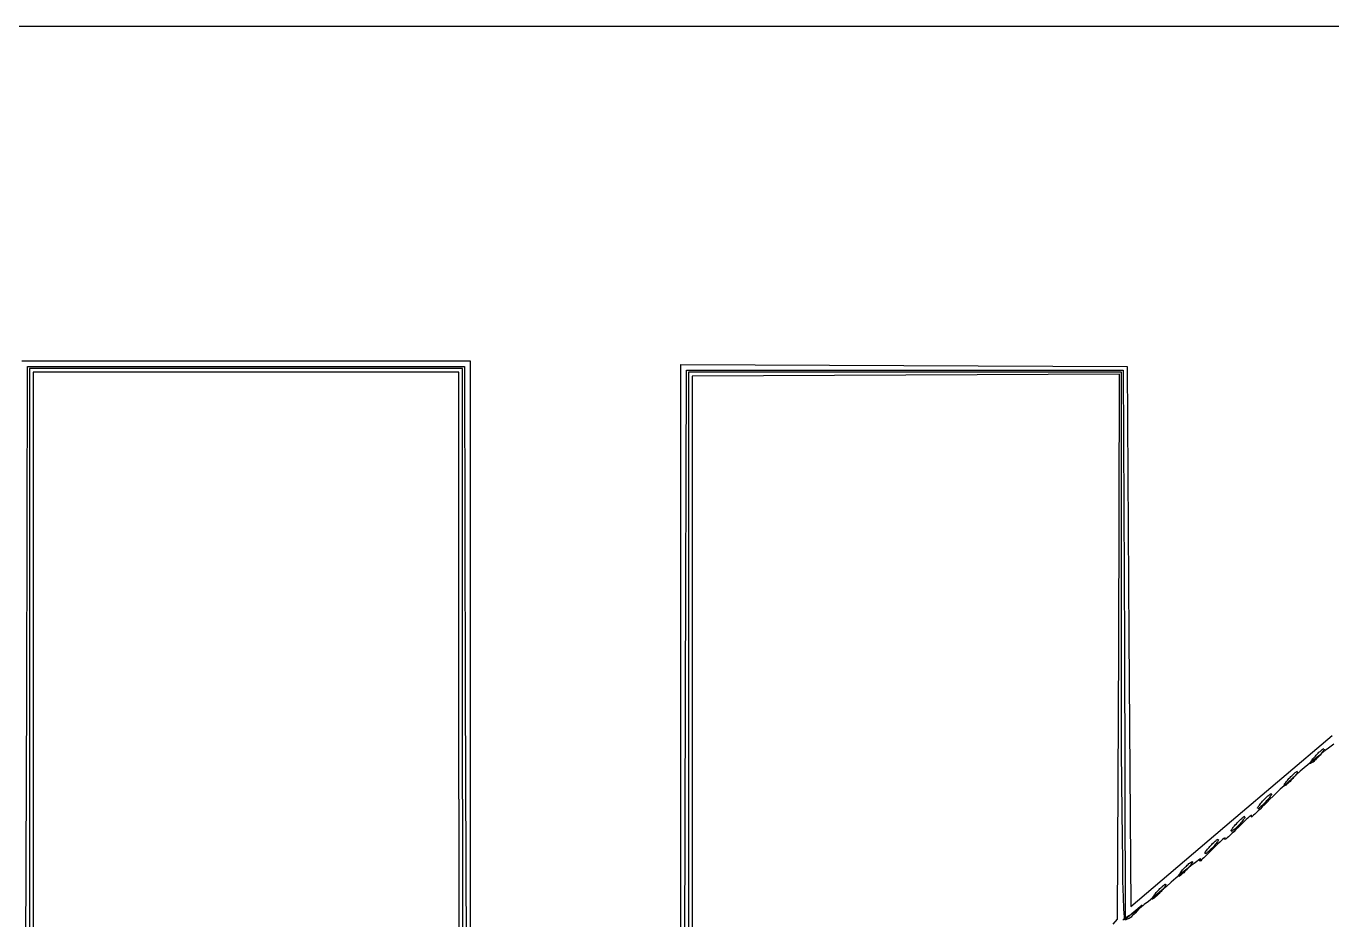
# Model space of a CAD drawing. Extents: x -125 to 152, y -90 to 100.
# Drawn here: x 136.8 to 141.84, y -59.71 to -56.26 of the extents above; entities that cross this region are included whole.
import ezdxf

# ---------------------------------------------------------------- set-up
doc = ezdxf.new("R2010")
doc.units = 0

msp = doc.modelspace()

# ---------------------------------------------------------------- linework, layer by layer
for p, q in [((41.7435, -56.2582), (149.7437, -56.2582)), ((136.7874, -57.5507), (137.6531, -57.5507)), ((137.6531, -57.5507), (138.5177, -57.5507)), ((138.5177, -57.5507), (138.5177, -58.815)), ((136.8062, -58.8333), (136.8093, -57.5726)), ((136.8093, -57.5726), (137.6531, -57.5726)), ((137.6531, -57.5796), (136.8166, -57.5796)), ((136.8166, -57.5796), (136.8166, -59.2435)), ((137.6531, -57.5942), (136.8312, -57.5942)), ((136.8312, -57.5942), (136.8312, -59.2435)), ((137.6531, -57.5726), (138.4958, -57.5726)), ((138.4885, -57.5796), (137.6531, -57.5796)), ((138.4739, -57.5942), (137.6531, -57.5942)), ((138.4739, -59.2435), (138.4739, -57.5942)), ((138.4885, -59.2435), (138.4885, -57.5796)), ((138.4958, -57.5726), (138.4989, -58.8333)), ((139.3312, -58.8222), (139.3312, -57.565)), ((139.3312, -57.565), (140.1916, -57.5688)), ((139.3489, -58.8406), (139.3531, -57.5872)), ((139.3531, -57.5872), (140.1958, -57.5872)), ((140.1958, -57.5942), (139.3604, -57.5942)), ((139.3604, -57.5942), (139.3604, -59.2643)), ((140.1989, -57.6055), (139.3749, -57.6092)), ((140.1916, -57.5688), (141.0531, -57.5724)), ((140.1958, -57.5872), (141.0385, -57.5872)), ((141.0312, -57.5942), (140.1958, -57.5942)), ((141.0239, -57.6015), (140.1989, -57.6055)), ((141.0208, -58.6539), (141.0239, -57.6015)), ((141.0312, -58.6469), (141.0312, -57.5942)), ((141.0385, -57.5872), (141.0427, -58.6466)), ((141.0531, -57.5724), (141.0604, -58.6149)), ((139.3749, -57.6092), (139.3749, -59.2656)), ((141.0604, -58.6149), (141.0677, -59.6573)), ((141.0166, -59.7061), (141.0208, -58.6539)), ((141.0312, -58.7893), (141.0312, -58.6469)), ((141.0427, -58.6466), (141.0458, -59.7059)), ((138.5177, -58.815), (138.5177, -60.0794)), ((141.0322, -58.9261), (141.0312, -58.7893)), ((136.802, -60.094), (136.8062, -58.8333)), ((138.4989, -58.8333), (138.5031, -60.094)), ((139.3312, -60.0794), (139.3312, -58.8222)), ((139.3458, -60.094), (139.3489, -58.8406)), ((141.0322, -59.0563), (141.0322, -58.9261)), ((141.4562, -59.327), (141.8447, -58.9966)), ((141.0333, -59.1782), (141.0322, -59.0563)), ((141.7833, -59.0726), (141.7874, -59.0689)), ((141.7874, -59.0689), (141.7906, -59.0652)), ((141.7906, -59.0652), (141.7937, -59.0619)), ((141.8051, -59.0651), (141.7927, -59.0756)), ((141.7937, -59.0619), (141.7979, -59.0588)), ((141.7979, -59.0588), (141.801, -59.0559)), ((141.801, -59.0687), (141.7979, -59.0726)), ((141.801, -59.0559), (141.8031, -59.0534)), ((141.8041, -59.0651), (141.801, -59.0687)), ((141.8031, -59.0534), (141.8062, -59.0514)), ((141.8062, -59.0618), (141.8041, -59.0651)), ((141.8177, -59.0552), (141.8051, -59.0651)), ((141.8062, -59.0514), (141.8083, -59.0497)), ((141.8093, -59.0586), (141.8062, -59.0618)), ((141.8083, -59.0497), (141.8104, -59.0483)), ((141.8104, -59.0559), (141.8093, -59.0586)), ((141.8104, -59.0483), (141.8124, -59.0476)), ((141.8124, -59.0534), (141.8104, -59.0559)), ((141.8124, -59.0476), (141.8124, -59.0476)), ((141.8135, -59.0514), (141.8124, -59.0534)), ((141.8145, -59.0497), (141.8135, -59.0514)), ((141.8301, -59.046), (141.8177, -59.0552)), ((141.8406, -59.0379), (141.8301, -59.046)), ((141.851, -59.0307), (141.8406, -59.0379)), ((141.751, -59.11), (141.7364, -59.1224)), ((141.7645, -59.0982), (141.751, -59.11)), ((141.7593, -59.1045), (141.7603, -59.1032)), ((141.7603, -59.1016), (141.7614, -59.0995)), ((141.7603, -59.1032), (141.7603, -59.1016)), ((141.7625, -59.1054), (141.7603, -59.1056)), ((141.7614, -59.0995), (141.7635, -59.0971)), ((141.7635, -59.0971), (141.7656, -59.0943)), ((141.7656, -59.1033), (141.7635, -59.1046)), ((141.7635, -59.1046), (141.7635, -59.1046)), ((141.7791, -59.0867), (141.7645, -59.0982)), ((141.7656, -59.0943), (141.7676, -59.0911)), ((141.7676, -59.1017), (141.7656, -59.1033)), ((141.7676, -59.0911), (141.7697, -59.0878)), ((141.7708, -59.0995), (141.7676, -59.1017)), ((141.7697, -59.0878), (141.7729, -59.0842)), ((141.7739, -59.097), (141.7708, -59.0995)), ((141.7729, -59.0842), (141.776, -59.0803)), ((141.777, -59.0942), (141.7739, -59.097)), ((141.776, -59.0803), (141.7802, -59.0764)), ((141.7802, -59.0911), (141.777, -59.0942)), ((141.7927, -59.0756), (141.7791, -59.0867)), ((141.7802, -59.0765), (141.7833, -59.0726)), ((141.7833, -59.0877), (141.7802, -59.0911)), ((141.7874, -59.0842), (141.7833, -59.0877)), ((141.7906, -59.0804), (141.7874, -59.0842)), ((141.7947, -59.0765), (141.7906, -59.0804)), ((141.7979, -59.0726), (141.7947, -59.0766)), ((141.6718, -59.1714), (141.675, -59.1675)), ((141.6906, -59.1629), (141.675, -59.177)), ((141.675, -59.1675), (141.6781, -59.1635)), ((141.6781, -59.1636), (141.6822, -59.1598)), ((141.6822, -59.1598), (141.6854, -59.1559)), ((141.6854, -59.1559), (141.6885, -59.1524)), ((141.6895, -59.1676), (141.6854, -59.1714)), ((141.6885, -59.1524), (141.6927, -59.1491)), ((141.6927, -59.1636), (141.6895, -59.1676)), ((141.7062, -59.149), (141.6906, -59.1629)), ((141.6927, -59.1491), (141.6958, -59.1459)), ((141.6958, -59.1598), (141.6927, -59.1637)), ((141.6958, -59.1459), (141.6989, -59.1431)), ((141.6989, -59.1559), (141.6958, -59.1598)), ((141.6989, -59.1431), (141.702, -59.1406)), ((141.702, -59.1523), (141.6989, -59.1559)), ((141.702, -59.1406), (141.7041, -59.1385)), ((141.7051, -59.149), (141.702, -59.1523)), ((141.7041, -59.1385), (141.7072, -59.1368)), ((141.7072, -59.1458), (141.7051, -59.149)), ((141.7218, -59.1354), (141.7062, -59.149)), ((141.7072, -59.1368), (141.7083, -59.1355)), ((141.7093, -59.143), (141.7072, -59.1458)), ((141.7083, -59.1355), (141.7104, -59.1348)), ((141.7104, -59.1406), (141.7093, -59.143)), ((141.7104, -59.1348), (141.7104, -59.1348)), ((141.7114, -59.1385), (141.7104, -59.1406)), ((141.7124, -59.1369), (141.7114, -59.1385)), ((141.7364, -59.1224), (141.7218, -59.1354)), ((141.0343, -59.2907), (141.0333, -59.1782)), ((141.6302, -59.2183), (141.6166, -59.2311)), ((141.6447, -59.2049), (141.6302, -59.2183)), ((141.6593, -59.191), (141.6447, -59.2049)), ((141.6583, -59.1904), (141.6593, -59.1888)), ((141.675, -59.177), (141.6593, -59.191)), ((141.6593, -59.1888), (141.6604, -59.1867)), ((141.6604, -59.1867), (141.6614, -59.1843)), ((141.6614, -59.1843), (141.6635, -59.1815)), ((141.6635, -59.1905), (141.6614, -59.1918)), ((141.6614, -59.1918), (141.6614, -59.1918)), ((141.6635, -59.1815), (141.6656, -59.1783)), ((141.6666, -59.1888), (141.6635, -59.1905)), ((141.6656, -59.1783), (141.6687, -59.175)), ((141.6687, -59.1867), (141.6666, -59.1888)), ((141.6687, -59.175), (141.6718, -59.1714)), ((141.6718, -59.1842), (141.6687, -59.1867)), ((141.675, -59.1814), (141.6718, -59.1842)), ((141.6781, -59.1782), (141.675, -59.1814)), ((141.6822, -59.1749), (141.6781, -59.1782)), ((141.6854, -59.1714), (141.6822, -59.1749)), ((136.8166, -59.2435), (136.8166, -60.9076)), ((136.8312, -59.2435), (136.8312, -60.893)), ((138.4739, -59.2435), (138.4739, -60.893)), ((138.4885, -59.2435), (138.4885, -60.9076)), ((139.3604, -59.2643), (139.3604, -60.9344)), ((139.3749, -59.2656), (139.3749, -60.9222)), ((141.5583, -59.2739), (141.5604, -59.2715)), ((141.5604, -59.2715), (141.5614, -59.2686)), ((141.5614, -59.2686), (141.5645, -59.2655)), ((141.5645, -59.2655), (141.5666, -59.2622)), ((141.5666, -59.2622), (141.5697, -59.2585)), ((141.5697, -59.2714), (141.5677, -59.2739)), ((141.5697, -59.2585), (141.5728, -59.2548)), ((141.5728, -59.2685), (141.5697, -59.2714)), ((141.5728, -59.2548), (141.576, -59.2507)), ((141.577, -59.2655), (141.5728, -59.2685)), ((141.5833, -59.2642), (141.575, -59.273)), ((141.576, -59.2508), (141.5801, -59.247)), ((141.5801, -59.2621), (141.577, -59.2655)), ((141.5801, -59.247), (141.5833, -59.2432)), ((141.5833, -59.2585), (141.5801, -59.2621)), ((141.5833, -59.2432), (141.5874, -59.2396)), ((141.5937, -59.2542), (141.5833, -59.2642)), ((141.5874, -59.2548), (141.5833, -59.2585)), ((141.5874, -59.2396), (141.5906, -59.2363)), ((141.5906, -59.2508), (141.5874, -59.2548)), ((141.5906, -59.2363), (141.5937, -59.2331)), ((141.5947, -59.247), (141.5906, -59.2509)), ((141.5937, -59.2331), (141.5968, -59.2303)), ((141.6041, -59.2431), (141.5937, -59.2542)), ((141.5979, -59.2431), (141.5947, -59.247)), ((141.5968, -59.2303), (141.5999, -59.2278)), ((141.601, -59.2396), (141.5979, -59.2431)), ((141.5999, -59.2278), (141.6031, -59.2257)), ((141.6031, -59.2361), (141.601, -59.2396)), ((141.6031, -59.2257), (141.6052, -59.2241)), ((141.6052, -59.2331), (141.6031, -59.2361)), ((141.6166, -59.2311), (141.6041, -59.2431)), ((141.6052, -59.2241), (141.6072, -59.2227)), ((141.6072, -59.2303), (141.6052, -59.2331)), ((141.6072, -59.2227), (141.6072, -59.2227)), ((141.6093, -59.2278), (141.6072, -59.2303)), ((141.6083, -59.222), (141.6104, -59.2217)), ((141.6104, -59.2257), (141.6093, -59.2278)), ((141.6114, -59.2228), (141.6104, -59.2241)), ((141.6104, -59.2241), (141.6104, -59.2257)), ((141.0354, -59.3926), (141.0343, -59.2907)), ((141.4885, -59.3234), (141.4926, -59.3203)), ((141.4926, -59.3203), (141.4958, -59.3175)), ((141.4958, -59.3175), (141.4979, -59.315)), ((141.4979, -59.315), (141.501, -59.3129)), ((141.501, -59.3129), (141.5031, -59.3111)), ((141.5041, -59.3203), (141.501, -59.3233)), ((141.5031, -59.3111), (141.5052, -59.3099)), ((141.5052, -59.3175), (141.5041, -59.3203)), ((141.5052, -59.3099), (141.5072, -59.3092)), ((141.5072, -59.315), (141.5052, -59.3175)), ((141.5125, -59.3215), (141.5062, -59.3278)), ((141.5072, -59.3092), (141.5072, -59.3092)), ((141.5083, -59.3129), (141.5072, -59.315)), ((141.5093, -59.3112), (141.5083, -59.3129)), ((141.5187, -59.3159), (141.5125, -59.3215)), ((141.5239, -59.3115), (141.5187, -59.3159)), ((141.5281, -59.308), (141.5239, -59.3115)), ((141.5312, -59.3056), (141.5281, -59.308)), ((141.5333, -59.3045), (141.5312, -59.3056)), ((141.5312, -59.3107), (141.5333, -59.3082)), ((141.5343, -59.3107), (141.5322, -59.312)), ((141.5322, -59.312), (141.5322, -59.312)), ((141.5333, -59.3082), (141.5343, -59.3057)), ((141.5343, -59.3057), (141.5343, -59.3057)), ((141.5374, -59.3083), (141.5343, -59.3107)), ((141.5416, -59.3049), (141.5374, -59.3083)), ((141.5468, -59.3003), (141.5416, -59.3049)), ((141.5531, -59.2949), (141.5468, -59.3003)), ((141.5593, -59.2884), (141.5531, -59.2949)), ((141.5562, -59.2776), (141.5572, -59.2759)), ((141.5572, -59.2759), (141.5583, -59.2739)), ((141.5604, -59.279), (141.5583, -59.2798)), ((141.5583, -59.2798), (141.5583, -59.2798)), ((141.5666, -59.2811), (141.5593, -59.2884)), ((141.5624, -59.2777), (141.5604, -59.279)), ((141.5645, -59.276), (141.5624, -59.2777)), ((141.5677, -59.2739), (141.5645, -59.276)), ((141.575, -59.273), (141.5666, -59.2811)), ((141.0677, -59.6573), (141.4562, -59.327)), ((141.4541, -59.3661), (141.4551, -59.3649)), ((141.4551, -59.3631), (141.4562, -59.3611)), ((141.4551, -59.3649), (141.4551, -59.3631)), ((141.4572, -59.367), (141.4551, -59.3672)), ((141.4562, -59.3611), (141.4583, -59.3586)), ((141.4656, -59.3688), (141.4572, -59.376)), ((141.4583, -59.3586), (141.4604, -59.3558)), ((141.4604, -59.3649), (141.4583, -59.3661)), ((141.4583, -59.3661), (141.4583, -59.3661)), ((141.4604, -59.3558), (141.4624, -59.3527)), ((141.4624, -59.3631), (141.4604, -59.3649)), ((141.4624, -59.3527), (141.4645, -59.3494)), ((141.4656, -59.361), (141.4624, -59.3631)), ((141.4645, -59.3494), (141.4677, -59.3457)), ((141.4687, -59.3585), (141.4656, -59.361)), ((141.4729, -59.3607), (141.4656, -59.3688)), ((141.4677, -59.3457), (141.4708, -59.342)), ((141.4718, -59.3557), (141.4687, -59.3585)), ((141.4708, -59.342), (141.4749, -59.338)), ((141.4749, -59.3526), (141.4718, -59.3557)), ((141.4822, -59.3519), (141.4729, -59.3607)), ((141.4749, -59.338), (141.4781, -59.3342)), ((141.4781, -59.3493), (141.4749, -59.3526)), ((141.4781, -59.3342), (141.4822, -59.3303)), ((141.4822, -59.3457), (141.4781, -59.3493)), ((141.4822, -59.3303), (141.4854, -59.3268)), ((141.4854, -59.342), (141.4822, -59.3457)), ((141.4906, -59.343), (141.4822, -59.3519)), ((141.4854, -59.3268), (141.4885, -59.3234)), ((141.4895, -59.338), (141.4854, -59.342)), ((141.4926, -59.3342), (141.4895, -59.3381)), ((141.4989, -59.335), (141.4906, -59.343)), ((141.4958, -59.3303), (141.4926, -59.3342)), ((141.4989, -59.3268), (141.4958, -59.3303)), ((141.501, -59.3233), (141.4989, -59.3268)), ((141.5062, -59.3278), (141.4989, -59.335)), ((141.0364, -59.4825), (141.0354, -59.3926)), ((141.3729, -59.4252), (141.377, -59.4214)), ((141.377, -59.4214), (141.3802, -59.4176)), ((141.3802, -59.4176), (141.3833, -59.414)), ((141.3833, -59.414), (141.3875, -59.4106)), ((141.3875, -59.4106), (141.3906, -59.4075)), ((141.3906, -59.4214), (141.3875, -59.4253)), ((141.3968, -59.4223), (141.3885, -59.4303)), ((141.3906, -59.4075), (141.3937, -59.4047)), ((141.3937, -59.4175), (141.3906, -59.4214)), ((141.3937, -59.4047), (141.3968, -59.4022)), ((141.3968, -59.414), (141.3937, -59.4175)), ((141.3968, -59.4022), (141.3989, -59.4001)), ((141.3999, -59.4105), (141.3968, -59.414)), ((141.4041, -59.415), (141.3968, -59.4223)), ((141.3989, -59.4001), (141.402, -59.3984)), ((141.402, -59.4075), (141.3999, -59.4105)), ((141.402, -59.3984), (141.4041, -59.3972)), ((141.4041, -59.4047), (141.402, -59.4075)), ((141.4041, -59.3972), (141.4041, -59.3972)), ((141.4052, -59.4022), (141.4041, -59.4047)), ((141.4114, -59.4087), (141.4041, -59.415)), ((141.4062, -59.4001), (141.4052, -59.4022)), ((141.4072, -59.3984), (141.4062, -59.4001)), ((141.4166, -59.4032), (141.4114, -59.4087)), ((141.4218, -59.3989), (141.4166, -59.4032)), ((141.426, -59.3954), (141.4218, -59.3989)), ((141.4291, -59.393), (141.426, -59.3954)), ((141.4312, -59.3919), (141.4291, -59.393)), ((141.4291, -59.3992), (141.4301, -59.3979)), ((141.4301, -59.3979), (141.4312, -59.3954)), ((141.4322, -59.398), (141.4301, -59.3992)), ((141.4301, -59.3992), (141.4301, -59.3992)), ((141.4312, -59.3954), (141.4322, -59.393)), ((141.4322, -59.393), (141.4322, -59.393)), ((141.4354, -59.3957), (141.4322, -59.398)), ((141.4395, -59.3923), (141.4354, -59.3957)), ((141.4447, -59.3878), (141.4395, -59.3923)), ((141.451, -59.3824), (141.4447, -59.3878)), ((141.4572, -59.376), (141.451, -59.3824)), ((141.3499, -59.4689), (141.3447, -59.4739)), ((141.3562, -59.4628), (141.3499, -59.4689)), ((141.3531, -59.4521), (141.3541, -59.4503)), ((141.3541, -59.4503), (141.3552, -59.4482)), ((141.3552, -59.4482), (141.3562, -59.4458)), ((141.3572, -59.4533), (141.3552, -59.4541)), ((141.3552, -59.4541), (141.3552, -59.4541)), ((141.3562, -59.4458), (141.3583, -59.443)), ((141.3635, -59.4558), (141.3562, -59.4628)), ((141.3583, -59.4521), (141.3572, -59.4533)), ((141.3583, -59.443), (141.3604, -59.4399)), ((141.3614, -59.4503), (141.3583, -59.4521)), ((141.3604, -59.4399), (141.3635, -59.4366)), ((141.3635, -59.4482), (141.3614, -59.4503)), ((141.3635, -59.4366), (141.3666, -59.4329)), ((141.3666, -59.4457), (141.3635, -59.4482)), ((141.3718, -59.4479), (141.3635, -59.4558)), ((141.3666, -59.4329), (141.3697, -59.4292)), ((141.3697, -59.4429), (141.3666, -59.4457)), ((141.3697, -59.4292), (141.3729, -59.4251)), ((141.3729, -59.4398), (141.3697, -59.4429)), ((141.3802, -59.4391), (141.3718, -59.4479)), ((141.377, -59.4365), (141.3729, -59.4398)), ((141.3802, -59.4329), (141.377, -59.4365)), ((141.3843, -59.4292), (141.3802, -59.4329)), ((141.3885, -59.4303), (141.3802, -59.4391)), ((141.3875, -59.4252), (141.3843, -59.4292)), ((141.0374, -59.5592), (141.0364, -59.4825)), ((141.2739, -59.5214), (141.2583, -59.5343)), ((141.2614, -59.5238), (141.2645, -59.5201)), ((141.2645, -59.5201), (141.2676, -59.5164)), ((141.2676, -59.5164), (141.2708, -59.5124)), ((141.2708, -59.5125), (141.2749, -59.5085)), ((141.2885, -59.5096), (141.2739, -59.5214)), ((141.2749, -59.5085), (141.2781, -59.5048)), ((141.2781, -59.5201), (141.2749, -59.5238)), ((141.2781, -59.5048), (141.2822, -59.5013)), ((141.2822, -59.5164), (141.2781, -59.5201)), ((141.2822, -59.5013), (141.2854, -59.4978)), ((141.2854, -59.5125), (141.2822, -59.5164)), ((141.2854, -59.4978), (141.2885, -59.4947)), ((141.2895, -59.5085), (141.2854, -59.5125)), ((141.2885, -59.4947), (141.2916, -59.4919)), ((141.301, -59.4994), (141.2885, -59.5096)), ((141.2927, -59.5047), (141.2895, -59.5085)), ((141.2916, -59.4919), (141.2947, -59.4895)), ((141.2958, -59.5011), (141.2927, -59.5047)), ((141.2947, -59.4895), (141.2979, -59.4873)), ((141.2979, -59.4977), (141.2958, -59.5011)), ((141.2979, -59.4873), (141.3, -59.4856)), ((141.3, -59.4947), (141.2979, -59.4977)), ((141.3, -59.4856), (141.302, -59.4844)), ((141.302, -59.4919), (141.3, -59.4947)), ((141.3124, -59.4907), (141.301, -59.4994)), ((141.302, -59.4844), (141.302, -59.4844)), ((141.3041, -59.4894), (141.302, -59.4919)), ((141.3031, -59.4835), (141.3051, -59.4833)), ((141.3051, -59.4873), (141.3041, -59.4894)), ((141.3051, -59.4833), (141.3051, -59.4833)), ((141.3062, -59.4844), (141.3051, -59.4856)), ((141.3051, -59.4856), (141.3051, -59.4873)), ((141.3218, -59.4836), (141.3124, -59.4907)), ((141.3291, -59.4784), (141.3218, -59.4836)), ((141.3343, -59.475), (141.3291, -59.4784)), ((141.3333, -59.4823), (141.3343, -59.4804)), ((141.3374, -59.4736), (141.3343, -59.475)), ((141.3343, -59.4804), (141.3364, -59.4771)), ((141.3374, -59.4807), (141.3343, -59.4825)), ((141.3343, -59.4825), (141.3343, -59.4825)), ((141.3364, -59.4771), (141.3385, -59.4743)), ((141.3406, -59.4778), (141.3374, -59.4807)), ((141.3385, -59.4743), (141.3385, -59.4743)), ((141.3447, -59.4739), (141.3406, -59.4778)), ((141.0395, -59.6213), (141.0374, -59.5592)), ((141.1958, -59.5745), (141.1978, -59.5728)), ((141.1978, -59.5728), (141.2, -59.5716)), ((141.2, -59.5716), (141.202, -59.5707)), ((141.202, -59.5707), (141.202, -59.5707)), ((141.2041, -59.5729), (141.2031, -59.5746)), ((141.2239, -59.564), (141.2051, -59.5797)), ((141.2416, -59.5485), (141.2239, -59.564)), ((141.2583, -59.5343), (141.2416, -59.5485)), ((141.251, -59.5393), (141.252, -59.5376)), ((141.252, -59.5376), (141.2531, -59.5355)), ((141.2531, -59.5355), (141.2552, -59.533)), ((141.2552, -59.5405), (141.2531, -59.5414)), ((141.2531, -59.5414), (141.2531, -59.5414)), ((141.2552, -59.533), (141.2562, -59.5302)), ((141.2572, -59.5393), (141.2552, -59.5405)), ((141.2562, -59.5302), (141.2593, -59.5271)), ((141.2593, -59.5376), (141.2572, -59.5393)), ((141.2593, -59.5271), (141.2614, -59.5238)), ((141.2625, -59.5355), (141.2593, -59.5376)), ((141.2645, -59.533), (141.2625, -59.5355)), ((141.2676, -59.5302), (141.2645, -59.533)), ((141.2718, -59.5271), (141.2676, -59.5302)), ((141.2749, -59.5238), (141.2718, -59.5271)), ((141.0406, -59.6675), (141.0395, -59.6213)), ((141.152, -59.6242), (141.1353, -59.6375)), ((141.1499, -59.6247), (141.151, -59.6227)), ((141.151, -59.6227), (141.1531, -59.6202)), ((141.1687, -59.61), (141.152, -59.6242)), ((141.1531, -59.6202), (141.1552, -59.6174)), ((141.1552, -59.6174), (141.1572, -59.6143)), ((141.1572, -59.6143), (141.1593, -59.6109)), ((141.1604, -59.6226), (141.1572, -59.6248)), ((141.1593, -59.6109), (141.1624, -59.6073)), ((141.1635, -59.6202), (141.1604, -59.6226)), ((141.1624, -59.6073), (141.1656, -59.6035)), ((141.1666, -59.6174), (141.1635, -59.6202)), ((141.1656, -59.6035), (141.1697, -59.5995)), ((141.1697, -59.6143), (141.1666, -59.6174)), ((141.1864, -59.5951), (141.1687, -59.61)), ((141.1697, -59.5996), (141.1729, -59.5957)), ((141.1729, -59.6108), (141.1697, -59.6143)), ((141.1729, -59.5957), (141.177, -59.592)), ((141.177, -59.6073), (141.1729, -59.6108)), ((141.177, -59.592), (141.1801, -59.5883)), ((141.1801, -59.6035), (141.177, -59.6073)), ((141.1801, -59.5883), (141.1833, -59.585)), ((141.1843, -59.5996), (141.1801, -59.6035)), ((141.1833, -59.585), (141.1874, -59.5819)), ((141.1874, -59.5958), (141.1843, -59.5998)), ((141.2051, -59.5797), (141.1864, -59.5951)), ((141.1874, -59.5819), (141.1906, -59.5791)), ((141.1906, -59.592), (141.1874, -59.5958)), ((141.1906, -59.5791), (141.1927, -59.5766)), ((141.1937, -59.5883), (141.1906, -59.592)), ((141.1927, -59.5766), (141.1958, -59.5745)), ((141.1958, -59.585), (141.1937, -59.5883)), ((141.1989, -59.5819), (141.1958, -59.585)), ((141.2, -59.5791), (141.1989, -59.5819)), ((141.202, -59.5767), (141.2, -59.5791)), ((141.2031, -59.5746), (141.202, -59.5767)), ((141.0427, -59.6967), (141.0406, -59.6675)), ((141.0791, -59.6782), (141.1114, -59.6506)), ((141.0927, -59.6708), (141.0822, -59.6793)), ((141.1114, -59.6506), (141.0843, -59.6831)), ((141.1062, -59.661), (141.0927, -59.6708)), ((141.1197, -59.6498), (141.1062, -59.661)), ((141.1353, -59.6375), (141.1197, -59.6498)), ((141.1499, -59.6265), (141.1499, -59.6247)), ((141.152, -59.6285), (141.1499, -59.6287)), ((141.1552, -59.6265), (141.1531, -59.6277)), ((141.1531, -59.6277), (141.1531, -59.6277)), ((141.1572, -59.6248), (141.1552, -59.6265)), ((140.9999, -59.726), (141.0166, -59.7061)), ((141.0395, -59.7074), (141.0374, -59.7098)), ((141.0427, -59.7051), (141.0395, -59.7074)), ((141.0437, -59.7074), (141.0427, -59.6967)), ((141.0458, -59.7027), (141.0427, -59.7051)), ((141.0458, -59.7082), (141.0437, -59.7076)), ((141.0458, -59.7059), (141.0791, -59.6782)), ((141.0489, -59.7003), (141.0458, -59.7027)), ((141.0479, -59.7083), (141.0458, -59.7082)), ((141.051, -59.7079), (141.0479, -59.7083)), ((141.052, -59.6981), (141.0489, -59.7003)), ((141.0541, -59.7069), (141.051, -59.7079)), ((141.0562, -59.6959), (141.052, -59.6981)), ((141.0572, -59.7054), (141.0541, -59.7069)), ((141.0604, -59.694), (141.0562, -59.6959)), ((141.0614, -59.7033), (141.0572, -59.7054)), ((141.0656, -59.6909), (141.0604, -59.694)), ((141.0645, -59.7009), (141.0614, -59.7033)), ((141.0687, -59.698), (141.0645, -59.7009)), ((141.0728, -59.6859), (141.0656, -59.6909)), ((141.0718, -59.6948), (141.0687, -59.698)), ((141.076, -59.6911), (141.0718, -59.6948)), ((141.0822, -59.6793), (141.0728, -59.6859)), ((141.0801, -59.6871), (141.076, -59.6911)), ((141.0843, -59.6828), (141.0801, -59.6871))]:
    msp.add_line(p, q)

doc.saveas('drawing.dxf')
